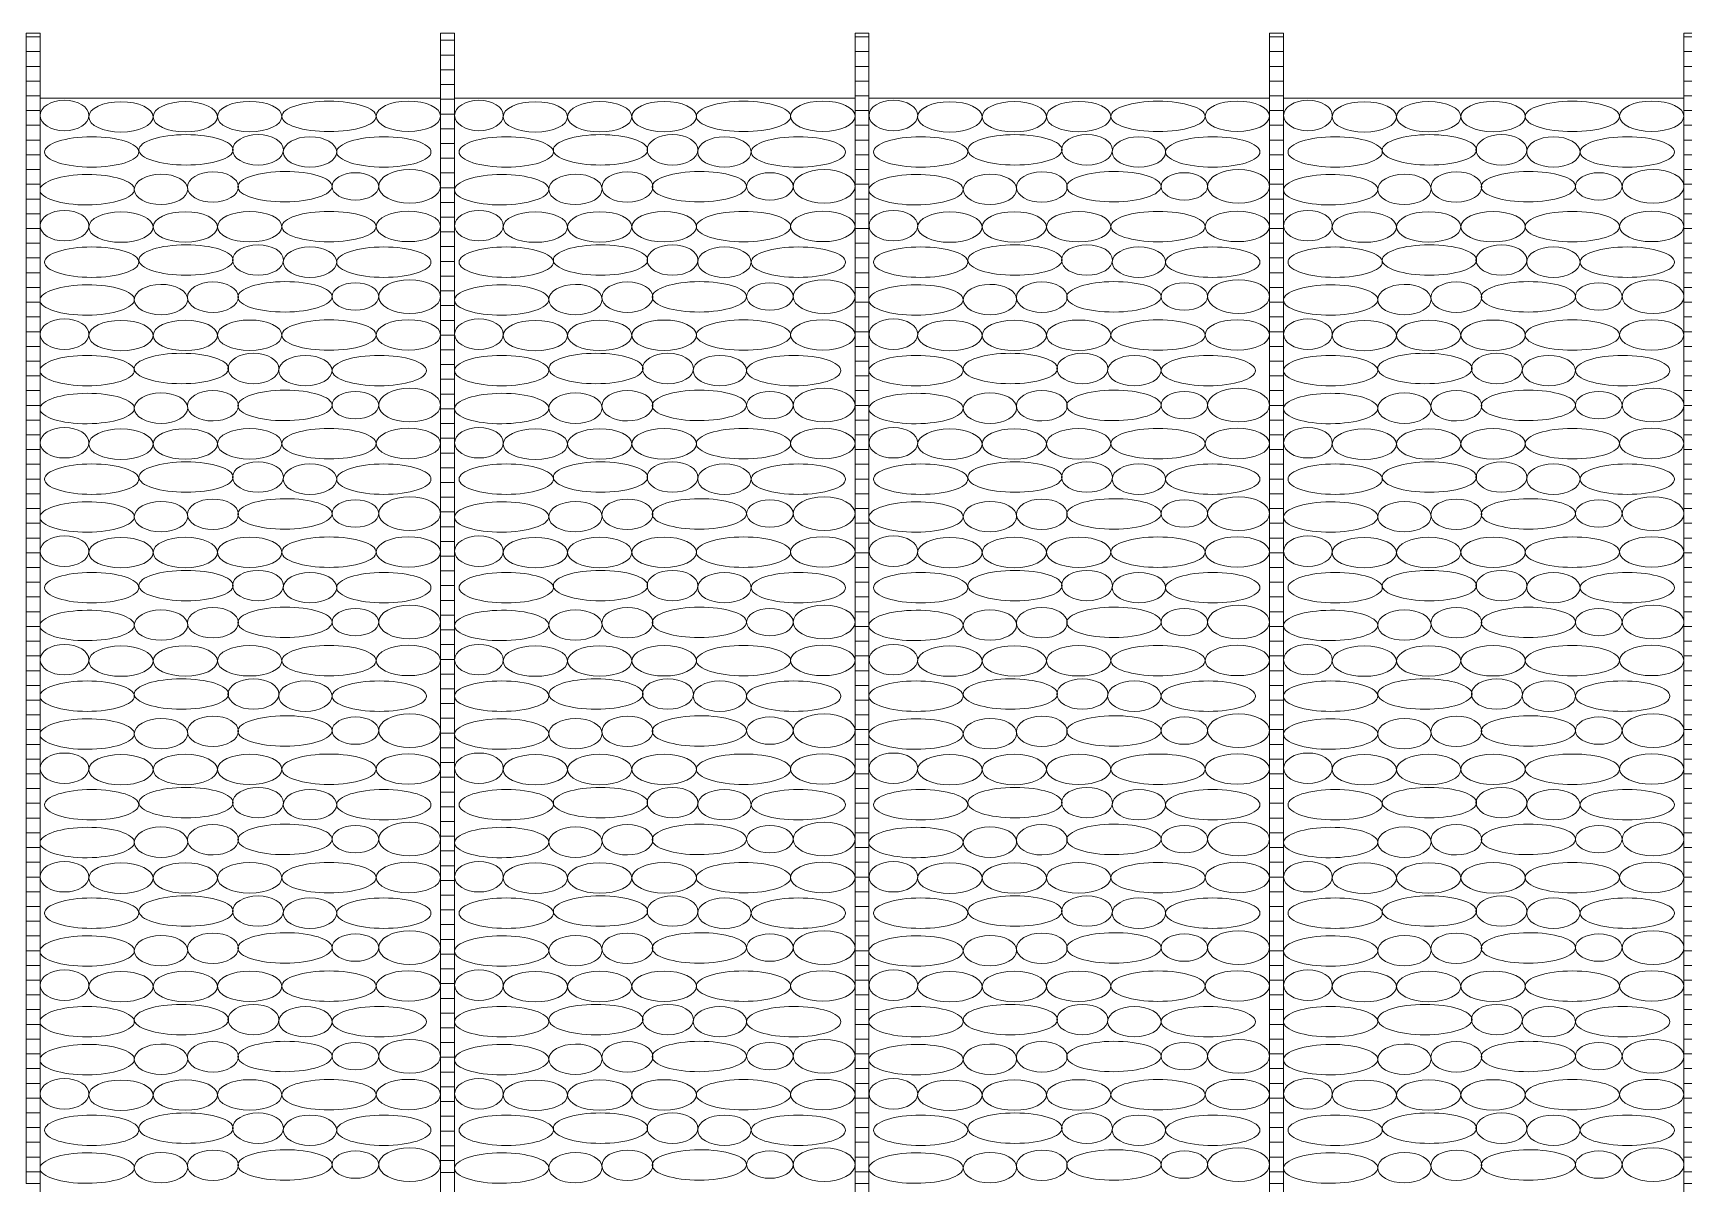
# Model space of a CAD drawing. Header units: inches. Extents: x 523 to 1492, y 69 to 539.
# Drawn here: x 637.16 to 644.28, y 336.69 to 341.65 of the extents above; entities that cross this region are included whole.
import ezdxf

# ---------------------------------------------------------------- set-up
doc = ezdxf.new("R2010")
doc.units = ezdxf.units.IN
doc.header["$MEASUREMENT"] = 0

# ---------------------------------------------------------------- blocks, each defined once
blk = doc.blocks.new('Бут.полосы')
at = {"linetype": 'ByBlock', "lineweight": 15}
h = blk.add_hatch(dxfattribs=at)
h.set_pattern_fill('ANSI31', color=22, scale=0.1, angle=315, style=0)
h.set_pattern_definition([(0, (17.8616, 0.25796), (1e-16, 0.3175), [])])
h.paths.add_polyline_path([(1973.124, -4690.534), (1972.824, -4690.534), (1972.824, -4715.076), (1973.124, -4715.076)])
h = blk.add_hatch(dxfattribs=at)
h.set_pattern_fill('ANSI31', color=22, scale=0.1, angle=315, style=0)
h.set_pattern_definition([(0, (26.79356, 0.01436), (1e-16, 0.3175), [])])
h.paths.add_polyline_path([(1982.056, -4690.534), (1981.756, -4690.534), (1981.756, -4715.319), (1982.056, -4715.319)])
h = blk.add_hatch(dxfattribs=at)
h.set_pattern_fill('ANSI31', color=22, scale=0.1, angle=315, style=0)
h.set_pattern_definition([(0, (35.7254, 0.01436), (1e-16, 0.3175), [])])
h.paths.add_polyline_path([(1990.988, -4690.534), (1990.688, -4690.534), (1990.688, -4715.319), (1990.988, -4715.319)])
h = blk.add_hatch(dxfattribs=at)
h.set_pattern_fill('ANSI31', color=22, scale=0.1, angle=315, style=0)
h.set_pattern_definition([(0, (44.6572, 0.01436), (1e-16, 0.3175), [])])
h.paths.add_polyline_path([(1999.92, -4690.534), (1999.62, -4690.534), (1999.62, -4715.319), (1999.92, -4715.319)])
h = blk.add_hatch(dxfattribs=at)
h.set_pattern_fill('ANSI31', color=22, scale=0.1, angle=315, style=0)
h.set_pattern_definition([(0, (62.52087, 0.01436), (1e-16, 0.3175), [])])
h.paths.add_polyline_path([(2017.784, -4690.534), (2017.484, -4690.534), (2017.484, -4715.319), (2017.784, -4715.319)])
at = {"color": 22, "linetype": 'ByBlock', "lineweight": 15}
for points in [[(1973.124, -4690.534), (1972.824, -4690.534), (1972.824, -4715.076), (1973.124, -4715.076)], [(1982.056, -4690.534), (1981.756, -4690.534), (1981.756, -4715.319), (1982.056, -4715.319)], [(1990.988, -4690.534), (1990.688, -4690.534), (1990.688, -4715.319), (1990.988, -4715.319)], [(1999.92, -4690.534), (1999.62, -4690.534), (1999.62, -4715.319), (1999.92, -4715.319)], [(2017.784, -4690.534), (2017.484, -4690.534), (2017.484, -4715.319), (2017.784, -4715.319)]]:
    blk.add_lwpolyline(points, close=True, dxfattribs=at)
at = {"color": 7, "linetype": 'ByBlock', "lineweight": 15}
for points in [[(1973.124, -4775.784), (1981.756, -4775.784), (1981.756, -4691.934), (1973.124, -4691.934)], [(1982.056, -4776.027), (1990.688, -4776.027), (1990.688, -4691.934), (1982.056, -4691.934)], [(1990.988, -4776.027), (1999.62, -4776.027), (1999.62, -4691.934), (1990.988, -4691.934)], [(2017.784, -4776.027), (2026.416, -4776.027), (2026.416, -4691.934), (2017.784, -4691.934)]]:
    blk.add_lwpolyline(points, close=True, dxfattribs=at)
at = {"color": 253, "linetype": 'ByBlock', "lineweight": 15}
for centre, major_axis, ratio in [((1973.652, -4692.309), (-0.525, 0), 0.625314), ((1982.584, -4692.309), (-0.525, 0), 0.625314), ((1991.516, -4692.309), (-0.525, 0), 0.625314), ((2018.311, -4692.309), (-0.525, 0), 0.625314), ((1974.867, -4692.34), (0.694, 0), 0.47197), ((1976.255, -4692.337), (0.694, 0), 0.47197), ((1977.643, -4692.333), (0.694, 0), 0.47197), ((1979.353, -4692.33), (1.016, 0), 0.322367), ((1981.063, -4692.326), (0.694, 0), 0.47197), ((1983.799, -4692.34), (0.694, 0), 0.47197), ((1985.187, -4692.337), (0.694, 0), 0.47197), ((1986.575, -4692.333), (0.694, 0), 0.47197), ((1988.285, -4692.33), (1.016, 0), 0.322367), ((1989.994, -4692.326), (0.694, 0), 0.47197), ((1992.731, -4692.34), (0.694, 0), 0.47197), ((1994.119, -4692.337), (0.694, 0), 0.47197), ((1995.507, -4692.333), (0.694, 0), 0.47197), ((1997.216, -4692.33), (1.016, 0), 0.322367), ((1998.926, -4692.326), (0.694, 0), 0.47197), ((2019.527, -4692.34), (0.694, 0), 0.47197), ((2020.914, -4692.337), (0.694, 0), 0.47197), ((2022.302, -4692.333), (0.694, 0), 0.47197), ((2024.012, -4692.33), (1.016, 0), 0.322367), ((2025.722, -4692.326), (0.694, 0), 0.47197), ((1974.239, -4693.095), (1.016, 0), 0.322367), ((1976.271, -4693.05), (1.016, 0), 0.322367), ((1977.823, -4693.05), (0.549, 0), 0.596748), ((1980.534, -4693.095), (1.016, 0), 0.322367), ((1983.171, -4693.095), (1.016, 0), 0.322367), ((1985.203, -4693.05), (1.016, 0), 0.322367), ((1986.755, -4693.05), (0.549, 0), 0.596748), ((1989.466, -4693.095), (1.016, 0), 0.322367), ((1992.103, -4693.095), (1.016, 0), 0.322367), ((1994.135, -4693.05), (1.016, 0), 0.322367), ((1995.687, -4693.05), (0.549, 0), 0.596748), ((1998.397, -4693.095), (1.016, 0), 0.322367), ((2018.899, -4693.095), (1.016, 0), 0.322367), ((2020.931, -4693.05), (1.016, 0), 0.322367), ((2022.482, -4693.05), (0.549, 0), 0.596748), ((2025.193, -4693.095), (1.016, 0), 0.322367), ((1975.732, -4693.901), (0.575, 0.003), 0.569135), ((1979.921, -4693.836), (-0.502, 0), 0.586261), ((1981.09, -4693.836), (-0.667, 0), 0.543772), ((1984.664, -4693.901), (0.575, 0.003), 0.569135), ((1988.853, -4693.836), (-0.502, 0), 0.586261), ((1990.022, -4693.836), (-0.667, 0), 0.543772), ((1993.595, -4693.901), (0.575, 0.003), 0.569135), ((1997.784, -4693.836), (-0.502, 0), 0.586261), ((1998.953, -4693.836), (-0.667, 0), 0.543772), ((2020.391, -4693.901), (0.575, 0.003), 0.569135), ((2024.58, -4693.836), (-0.502, 0), 0.586261), ((2025.749, -4693.836), (-0.667, 0), 0.543772), ((1973.652, -4694.683), (-0.525, 0), 0.625314), ((1974.867, -4694.714), (0.694, 0), 0.47197), ((1976.255, -4694.71), (0.694, 0), 0.47197), ((1977.643, -4694.706), (0.694, 0), 0.47197), ((1979.353, -4694.703), (1.016, 0), 0.322367), ((1981.063, -4694.7), (0.694, 0), 0.47197), ((1982.584, -4694.683), (-0.525, 0), 0.625314), ((1983.799, -4694.714), (0.694, 0), 0.47197), ((1985.187, -4694.71), (0.694, 0), 0.47197), ((1986.575, -4694.706), (0.694, 0), 0.47197), ((1988.285, -4694.703), (1.016, 0), 0.322367), ((1989.994, -4694.7), (0.694, 0), 0.47197), ((1991.516, -4694.683), (-0.525, 0), 0.625314), ((1992.731, -4694.714), (0.694, 0), 0.47197), ((1994.119, -4694.71), (0.694, 0), 0.47197), ((1995.507, -4694.706), (0.694, 0), 0.47197), ((1997.216, -4694.703), (1.016, 0), 0.322367), ((1998.926, -4694.7), (0.694, 0), 0.47197), ((2018.311, -4694.683), (-0.525, 0), 0.625314), ((2019.527, -4694.714), (0.694, 0), 0.47197), ((2020.914, -4694.71), (0.694, 0), 0.47197), ((2022.302, -4694.706), (0.694, 0), 0.47197), ((2024.012, -4694.703), (1.016, 0), 0.322367), ((2025.722, -4694.7), (0.694, 0), 0.47197), ((1974.239, -4695.469), (1.016, 0), 0.322367), ((1976.271, -4695.423), (1.016, 0), 0.322367), ((1977.823, -4695.423), (0.549, 0), 0.596748), ((1980.534, -4695.469), (1.016, 0), 0.322367), ((1983.171, -4695.469), (1.016, 0), 0.322367), ((1985.203, -4695.423), (1.016, 0), 0.322367), ((1986.755, -4695.423), (0.549, 0), 0.596748), ((1989.466, -4695.469), (1.016, 0), 0.322367), ((1992.103, -4695.469), (1.016, 0), 0.322367), ((1994.135, -4695.423), (1.016, 0), 0.322367), ((1995.687, -4695.423), (0.549, 0), 0.596748), ((1998.397, -4695.469), (1.016, 0), 0.322367), ((2018.899, -4695.469), (1.016, 0), 0.322367), ((2020.931, -4695.423), (1.016, 0), 0.322367), ((2022.482, -4695.423), (0.549, 0), 0.596748), ((2025.193, -4695.469), (1.016, 0), 0.322367), ((1981.09, -4696.21), (-0.667, 0), 0.543772), ((1990.022, -4696.21), (-0.667, 0), 0.543772), ((1998.953, -4696.21), (-0.667, 0), 0.543772), ((2025.749, -4696.21), (-0.667, 0), 0.543772), ((1975.732, -4696.275), (0.575, 0.003), 0.569135), ((1979.921, -4696.21), (-0.502, 0), 0.586261), ((1984.664, -4696.275), (0.575, 0.003), 0.569135), ((1988.853, -4696.21), (-0.502, 0), 0.586261), ((1993.595, -4696.275), (0.575, 0.003), 0.569135), ((1997.784, -4696.21), (-0.502, 0), 0.586261), ((2020.391, -4696.275), (0.575, 0.003), 0.569135), ((2024.58, -4696.21), (-0.502, 0), 0.586261), ((1973.652, -4697.02), (-0.525, 0), 0.625314), ((1974.867, -4697.051), (0.694, 0), 0.47197), ((1976.255, -4697.047), (0.694, 0), 0.47197), ((1977.643, -4697.043), (0.694, 0), 0.47197), ((1979.353, -4697.04), (1.016, 0), 0.322367), ((1981.063, -4697.036), (0.694, 0), 0.47197), ((1982.584, -4697.02), (-0.525, 0), 0.625314), ((1983.799, -4697.051), (0.694, 0), 0.47197), ((1985.187, -4697.047), (0.694, 0), 0.47197), ((1986.575, -4697.043), (0.694, 0), 0.47197), ((1988.285, -4697.04), (1.016, 0), 0.322367), ((1989.994, -4697.036), (0.694, 0), 0.47197), ((1991.516, -4697.02), (-0.525, 0), 0.625314), ((1992.731, -4697.051), (0.694, 0), 0.47197), ((1994.119, -4697.047), (0.694, 0), 0.47197), ((1995.507, -4697.043), (0.694, 0), 0.47197), ((1997.216, -4697.04), (1.016, 0), 0.322367), ((1998.926, -4697.036), (0.694, 0), 0.47197), ((2018.311, -4697.02), (-0.525, 0), 0.625314), ((2019.527, -4697.051), (0.694, 0), 0.47197), ((2020.914, -4697.047), (0.694, 0), 0.47197), ((2022.302, -4697.043), (0.694, 0), 0.47197), ((2024.012, -4697.04), (1.016, 0), 0.322367), ((2025.722, -4697.036), (0.694, 0), 0.47197), ((1974.141, -4697.805), (1.016, 0), 0.322367), ((1976.173, -4697.76), (1.016, 0), 0.322367), ((1977.724, -4697.76), (0.549, 0), 0.596748), ((1980.435, -4697.805), (1.016, 0), 0.322367), ((1983.072, -4697.805), (1.016, 0), 0.322367), ((1985.104, -4697.76), (1.016, 0), 0.322367), ((1986.656, -4697.76), (0.549, 0), 0.596748), ((1989.367, -4697.805), (1.016, 0), 0.322367), ((1992.004, -4697.805), (1.016, 0), 0.322367), ((1994.036, -4697.76), (1.016, 0), 0.322367), ((1995.588, -4697.76), (0.549, 0), 0.596748), ((1998.299, -4697.805), (1.016, 0), 0.322367), ((2018.8, -4697.805), (1.016, 0), 0.322367), ((2020.832, -4697.76), (1.016, 0), 0.322367), ((2022.384, -4697.76), (0.549, 0), 0.596748), ((2025.094, -4697.805), (1.016, 0), 0.322367), ((1975.732, -4698.614), (0.575, 0.003), 0.569135), ((1979.921, -4698.549), (-0.502, 0), 0.586261), ((1981.09, -4698.549), (-0.667, 0), 0.543772), ((1984.664, -4698.614), (0.575, 0.003), 0.569135), ((1988.853, -4698.549), (-0.502, 0), 0.586261), ((1990.022, -4698.549), (-0.667, 0), 0.543772), ((1993.595, -4698.614), (0.575, 0.003), 0.569135), ((1997.784, -4698.549), (-0.502, 0), 0.586261), ((1998.953, -4698.549), (-0.667, 0), 0.543772), ((2020.391, -4698.614), (0.575, 0.003), 0.569135), ((2024.58, -4698.549), (-0.502, 0), 0.586261), ((2025.749, -4698.549), (-0.667, 0), 0.543772), ((1973.652, -4699.359), (-0.525, 0), 0.625314), ((1974.867, -4699.39), (0.694, 0), 0.47197), ((1976.255, -4699.386), (0.694, 0), 0.47197), ((1977.643, -4699.382), (0.694, 0), 0.47197), ((1979.353, -4699.379), (1.016, 0), 0.322367), ((1981.063, -4699.376), (0.694, 0), 0.47197), ((1982.584, -4699.359), (-0.525, 0), 0.625314), ((1983.799, -4699.39), (0.694, 0), 0.47197), ((1985.187, -4699.386), (0.694, 0), 0.47197), ((1986.575, -4699.382), (0.694, 0), 0.47197), ((1988.285, -4699.379), (1.016, 0), 0.322367), ((1989.994, -4699.376), (0.694, 0), 0.47197), ((1991.516, -4699.359), (-0.525, 0), 0.625314), ((1992.731, -4699.39), (0.694, 0), 0.47197), ((1994.119, -4699.386), (0.694, 0), 0.47197), ((1995.507, -4699.382), (0.694, 0), 0.47197), ((1997.216, -4699.379), (1.016, 0), 0.322367), ((1998.926, -4699.376), (0.694, 0), 0.47197), ((2018.311, -4699.359), (-0.525, 0), 0.625314), ((2019.527, -4699.39), (0.694, 0), 0.47197), ((2020.914, -4699.386), (0.694, 0), 0.47197), ((2022.302, -4699.382), (0.694, 0), 0.47197), ((2024.012, -4699.379), (1.016, 0), 0.322367), ((2025.722, -4699.376), (0.694, 0), 0.47197), ((1976.271, -4700.099), (1.016, 0), 0.322367), ((1977.823, -4700.099), (0.549, 0), 0.596748), ((1985.203, -4700.099), (1.016, 0), 0.322367), ((1986.755, -4700.099), (0.549, 0), 0.596748), ((1994.135, -4700.099), (1.016, 0), 0.322367), ((1995.687, -4700.099), (0.549, 0), 0.596748), ((2020.931, -4700.099), (1.016, 0), 0.322367), ((2022.482, -4700.099), (0.549, 0), 0.596748), ((1974.239, -4700.144), (1.016, 0), 0.322367), ((1980.534, -4700.144), (1.016, 0), 0.322367), ((1983.171, -4700.144), (1.016, 0), 0.322367), ((1989.466, -4700.144), (1.016, 0), 0.322367), ((1992.103, -4700.144), (1.016, 0), 0.322367), ((1998.397, -4700.144), (1.016, 0), 0.322367), ((2018.899, -4700.144), (1.016, 0), 0.322367), ((2025.193, -4700.144), (1.016, 0), 0.322367), ((1981.09, -4700.885), (-0.667, 0), 0.543772), ((1990.022, -4700.885), (-0.667, 0), 0.543772), ((1998.953, -4700.885), (-0.667, 0), 0.543772), ((2025.749, -4700.885), (-0.667, 0), 0.543772), ((1975.732, -4700.951), (0.575, 0.003), 0.569135), ((1979.921, -4700.885), (-0.502, 0), 0.586261), ((1984.664, -4700.951), (0.575, 0.003), 0.569135), ((1988.853, -4700.885), (-0.502, 0), 0.586261), ((1993.595, -4700.951), (0.575, 0.003), 0.569135), ((1997.784, -4700.885), (-0.502, 0), 0.586261), ((2020.391, -4700.951), (0.575, 0.003), 0.569135), ((2024.58, -4700.885), (-0.502, 0), 0.586261), ((1973.652, -4701.695), (-0.525, 0), 0.625314), ((1974.867, -4701.726), (0.694, 0), 0.47197), ((1976.255, -4701.723), (0.694, 0), 0.47197), ((1977.643, -4701.719), (0.694, 0), 0.47197), ((1979.353, -4701.716), (1.016, 0), 0.322367), ((1981.063, -4701.712), (0.694, 0), 0.47197), ((1982.584, -4701.695), (-0.525, 0), 0.625314), ((1983.799, -4701.726), (0.694, 0), 0.47197), ((1985.187, -4701.723), (0.694, 0), 0.47197), ((1986.575, -4701.719), (0.694, 0), 0.47197), ((1988.285, -4701.716), (1.016, 0), 0.322367), ((1989.994, -4701.712), (0.694, 0), 0.47197), ((1991.516, -4701.695), (-0.525, 0), 0.625314), ((1992.731, -4701.726), (0.694, 0), 0.47197), ((1994.119, -4701.723), (0.694, 0), 0.47197), ((1995.507, -4701.719), (0.694, 0), 0.47197), ((1997.216, -4701.716), (1.016, 0), 0.322367), ((1998.926, -4701.712), (0.694, 0), 0.47197), ((2018.311, -4701.695), (-0.525, 0), 0.625314), ((2019.527, -4701.726), (0.694, 0), 0.47197), ((2020.914, -4701.723), (0.694, 0), 0.47197), ((2022.302, -4701.719), (0.694, 0), 0.47197), ((2024.012, -4701.716), (1.016, 0), 0.322367), ((2025.722, -4701.712), (0.694, 0), 0.47197), ((1974.239, -4702.481), (1.016, 0), 0.322367), ((1976.271, -4702.436), (1.016, 0), 0.322367), ((1977.823, -4702.436), (0.549, 0), 0.596748), ((1980.534, -4702.481), (1.016, 0), 0.322367), ((1983.171, -4702.481), (1.016, 0), 0.322367), ((1985.203, -4702.436), (1.016, 0), 0.322367), ((1986.755, -4702.436), (0.549, 0), 0.596748), ((1989.466, -4702.481), (1.016, 0), 0.322367), ((1992.103, -4702.481), (1.016, 0), 0.322367), ((1994.135, -4702.436), (1.016, 0), 0.322367), ((1995.687, -4702.436), (0.549, 0), 0.596748), ((1998.397, -4702.481), (1.016, 0), 0.322367), ((2018.899, -4702.481), (1.016, 0), 0.322367), ((2020.931, -4702.436), (1.016, 0), 0.322367), ((2022.482, -4702.436), (0.549, 0), 0.596748), ((2025.193, -4702.481), (1.016, 0), 0.322367), ((1975.732, -4703.287), (0.575, 0.003), 0.569135), ((1979.921, -4703.222), (-0.502, 0), 0.586261), ((1981.09, -4703.222), (-0.667, 0), 0.543772), ((1984.664, -4703.287), (0.575, 0.003), 0.569135), ((1988.853, -4703.222), (-0.502, 0), 0.586261), ((1990.022, -4703.222), (-0.667, 0), 0.543772), ((1993.595, -4703.287), (0.575, 0.003), 0.569135), ((1997.784, -4703.222), (-0.502, 0), 0.586261), ((1998.953, -4703.222), (-0.667, 0), 0.543772), ((2020.391, -4703.287), (0.575, 0.003), 0.569135), ((2024.58, -4703.222), (-0.502, 0), 0.586261), ((2025.749, -4703.222), (-0.667, 0), 0.543772), ((1973.652, -4704.032), (-0.525, 0), 0.625314), ((1979.353, -4704.052), (1.016, 0), 0.322367), ((1981.063, -4704.049), (0.694, 0), 0.47197), ((1982.584, -4704.032), (-0.525, 0), 0.625314), ((1988.285, -4704.052), (1.016, 0), 0.322367), ((1989.994, -4704.049), (0.694, 0), 0.47197), ((1991.516, -4704.032), (-0.525, 0), 0.625314), ((1997.216, -4704.052), (1.016, 0), 0.322367), ((1998.926, -4704.049), (0.694, 0), 0.47197), ((2018.311, -4704.032), (-0.525, 0), 0.625314), ((2024.012, -4704.052), (1.016, 0), 0.322367), ((2025.722, -4704.049), (0.694, 0), 0.47197), ((1974.867, -4704.063), (0.694, 0), 0.47197), ((1976.255, -4704.059), (0.694, 0), 0.47197), ((1977.643, -4704.056), (0.694, 0), 0.47197), ((1983.799, -4704.063), (0.694, 0), 0.47197), ((1985.187, -4704.059), (0.694, 0), 0.47197), ((1986.575, -4704.056), (0.694, 0), 0.47197), ((1992.731, -4704.063), (0.694, 0), 0.47197), ((1994.119, -4704.059), (0.694, 0), 0.47197), ((1995.507, -4704.056), (0.694, 0), 0.47197), ((2019.527, -4704.063), (0.694, 0), 0.47197), ((2020.914, -4704.059), (0.694, 0), 0.47197), ((2022.302, -4704.056), (0.694, 0), 0.47197), ((1974.141, -4704.818), (1.016, 0), 0.322367), ((1976.173, -4704.772), (1.016, 0), 0.322367), ((1977.724, -4704.772), (0.549, 0), 0.596748), ((1980.435, -4704.818), (1.016, 0), 0.322367), ((1983.072, -4704.818), (1.016, 0), 0.322367), ((1985.104, -4704.772), (1.016, 0), 0.322367), ((1986.656, -4704.772), (0.549, 0), 0.596748), ((1989.367, -4704.818), (1.016, 0), 0.322367), ((1992.004, -4704.818), (1.016, 0), 0.322367), ((1994.036, -4704.772), (1.016, 0), 0.322367), ((1995.588, -4704.772), (0.549, 0), 0.596748), ((1998.299, -4704.818), (1.016, 0), 0.322367), ((2018.8, -4704.818), (1.016, 0), 0.322367), ((2020.832, -4704.772), (1.016, 0), 0.322367), ((2022.384, -4704.772), (0.549, 0), 0.596748), ((2025.094, -4704.818), (1.016, 0), 0.322367), ((1975.732, -4705.626), (0.575, 0.003), 0.569135), ((1979.921, -4705.561), (-0.502, 0), 0.586261), ((1981.09, -4705.561), (-0.667, 0), 0.543772), ((1984.664, -4705.626), (0.575, 0.003), 0.569135), ((1988.853, -4705.561), (-0.502, 0), 0.586261), ((1990.022, -4705.561), (-0.667, 0), 0.543772), ((1993.595, -4705.626), (0.575, 0.003), 0.569135), ((1997.784, -4705.561), (-0.502, 0), 0.586261), ((1998.953, -4705.561), (-0.667, 0), 0.543772), ((2020.391, -4705.626), (0.575, 0.003), 0.569135), ((2024.58, -4705.561), (-0.502, 0), 0.586261), ((2025.749, -4705.561), (-0.667, 0), 0.543772), ((1973.652, -4706.371), (-0.525, 0), 0.625314), ((1974.867, -4706.402), (0.694, 0), 0.47197), ((1976.255, -4706.398), (0.694, 0), 0.47197), ((1977.643, -4706.395), (0.694, 0), 0.47197), ((1979.353, -4706.392), (1.016, 0), 0.322367), ((1981.063, -4706.388), (0.694, 0), 0.47197), ((1982.584, -4706.371), (-0.525, 0), 0.625314), ((1983.799, -4706.402), (0.694, 0), 0.47197), ((1985.187, -4706.398), (0.694, 0), 0.47197), ((1986.575, -4706.395), (0.694, 0), 0.47197), ((1988.285, -4706.392), (1.016, 0), 0.322367), ((1989.994, -4706.388), (0.694, 0), 0.47197), ((1991.516, -4706.371), (-0.525, 0), 0.625314), ((1992.731, -4706.402), (0.694, 0), 0.47197), ((1994.119, -4706.398), (0.694, 0), 0.47197), ((1995.507, -4706.395), (0.694, 0), 0.47197), ((1997.216, -4706.392), (1.016, 0), 0.322367), ((1998.926, -4706.388), (0.694, 0), 0.47197), ((2018.311, -4706.371), (-0.525, 0), 0.625314), ((2019.527, -4706.402), (0.694, 0), 0.47197), ((2020.914, -4706.398), (0.694, 0), 0.47197), ((2022.302, -4706.395), (0.694, 0), 0.47197), ((2024.012, -4706.392), (1.016, 0), 0.322367), ((2025.722, -4706.388), (0.694, 0), 0.47197), ((1974.239, -4707.157), (1.016, 0), 0.322367), ((1976.271, -4707.112), (1.016, 0), 0.322367), ((1977.823, -4707.112), (0.549, 0), 0.596748), ((1980.534, -4707.157), (1.016, 0), 0.322367), ((1983.171, -4707.157), (1.016, 0), 0.322367), ((1985.203, -4707.112), (1.016, 0), 0.322367), ((1986.755, -4707.112), (0.549, 0), 0.596748), ((1989.466, -4707.157), (1.016, 0), 0.322367), ((1992.103, -4707.157), (1.016, 0), 0.322367), ((1994.135, -4707.112), (1.016, 0), 0.322367), ((1995.687, -4707.112), (0.549, 0), 0.596748), ((1998.397, -4707.157), (1.016, 0), 0.322367), ((2018.899, -4707.157), (1.016, 0), 0.322367), ((2020.931, -4707.112), (1.016, 0), 0.322367), ((2022.482, -4707.112), (0.549, 0), 0.596748), ((2025.193, -4707.157), (1.016, 0), 0.322367), ((1975.732, -4707.963), (0.575, 0.003), 0.569135), ((1979.921, -4707.898), (-0.502, 0), 0.586261), ((1981.09, -4707.898), (-0.667, 0), 0.543772), ((1984.664, -4707.963), (0.575, 0.003), 0.569135), ((1988.853, -4707.898), (-0.502, 0), 0.586261), ((1990.022, -4707.898), (-0.667, 0), 0.543772), ((1993.595, -4707.963), (0.575, 0.003), 0.569135), ((1997.784, -4707.898), (-0.502, 0), 0.586261), ((1998.953, -4707.898), (-0.667, 0), 0.543772), ((2020.391, -4707.963), (0.575, 0.003), 0.569135), ((2024.58, -4707.898), (-0.502, 0), 0.586261), ((2025.749, -4707.898), (-0.667, 0), 0.543772), ((1973.652, -4708.708), (-0.525, 0), 0.625314), ((1974.867, -4708.739), (0.694, 0), 0.47197), ((1976.255, -4708.735), (0.694, 0), 0.47197), ((1977.643, -4708.731), (0.694, 0), 0.47197), ((1979.353, -4708.728), (1.016, 0), 0.322367), ((1981.063, -4708.725), (0.694, 0), 0.47197), ((1982.584, -4708.708), (-0.525, 0), 0.625314), ((1983.799, -4708.739), (0.694, 0), 0.47197), ((1985.187, -4708.735), (0.694, 0), 0.47197), ((1986.575, -4708.731), (0.694, 0), 0.47197), ((1988.285, -4708.728), (1.016, 0), 0.322367), ((1989.994, -4708.725), (0.694, 0), 0.47197), ((1991.516, -4708.708), (-0.525, 0), 0.625314), ((1992.731, -4708.739), (0.694, 0), 0.47197), ((1994.119, -4708.735), (0.694, 0), 0.47197), ((1995.507, -4708.731), (0.694, 0), 0.47197), ((1997.216, -4708.728), (1.016, 0), 0.322367), ((1998.926, -4708.725), (0.694, 0), 0.47197), ((2018.311, -4708.708), (-0.525, 0), 0.625314), ((2019.527, -4708.739), (0.694, 0), 0.47197), ((2020.914, -4708.735), (0.694, 0), 0.47197), ((2022.302, -4708.731), (0.694, 0), 0.47197), ((2024.012, -4708.728), (1.016, 0), 0.322367), ((2025.722, -4708.725), (0.694, 0), 0.47197), ((1974.239, -4709.493), (1.016, 0), 0.322367), ((1976.271, -4709.448), (1.016, 0), 0.322367), ((1977.823, -4709.448), (0.549, 0), 0.596748), ((1980.534, -4709.493), (1.016, 0), 0.322367), ((1983.171, -4709.493), (1.016, 0), 0.322367), ((1985.203, -4709.448), (1.016, 0), 0.322367), ((1986.755, -4709.448), (0.549, 0), 0.596748), ((1989.466, -4709.493), (1.016, 0), 0.322367), ((1992.103, -4709.493), (1.016, 0), 0.322367), ((1994.135, -4709.448), (1.016, 0), 0.322367), ((1995.687, -4709.448), (0.549, 0), 0.596748), ((1998.397, -4709.493), (1.016, 0), 0.322367), ((2018.899, -4709.493), (1.016, 0), 0.322367), ((2020.931, -4709.448), (1.016, 0), 0.322367), ((2022.482, -4709.448), (0.549, 0), 0.596748), ((2025.193, -4709.493), (1.016, 0), 0.322367), ((1975.732, -4710.3), (0.575, 0.003), 0.569135), ((1979.921, -4710.235), (-0.502, 0), 0.586261), ((1981.09, -4710.235), (-0.667, 0), 0.543772), ((1984.664, -4710.3), (0.575, 0.003), 0.569135), ((1988.853, -4710.235), (-0.502, 0), 0.586261), ((1990.022, -4710.235), (-0.667, 0), 0.543772), ((1993.595, -4710.3), (0.575, 0.003), 0.569135), ((1997.784, -4710.235), (-0.502, 0), 0.586261), ((1998.953, -4710.235), (-0.667, 0), 0.543772), ((2020.391, -4710.3), (0.575, 0.003), 0.569135), ((2024.58, -4710.235), (-0.502, 0), 0.586261), ((2025.749, -4710.235), (-0.667, 0), 0.543772), ((1973.652, -4711.044), (-0.525, 0), 0.625314), ((1974.867, -4711.076), (0.694, 0), 0.47197), ((1976.255, -4711.072), (0.694, 0), 0.47197), ((1977.643, -4711.068), (0.694, 0), 0.47197), ((1979.353, -4711.065), (1.016, 0), 0.322367), ((1981.063, -4711.061), (0.694, 0), 0.47197), ((1982.584, -4711.044), (-0.525, 0), 0.625314), ((1983.799, -4711.076), (0.694, 0), 0.47197), ((1985.187, -4711.072), (0.694, 0), 0.47197), ((1986.575, -4711.068), (0.694, 0), 0.47197), ((1988.285, -4711.065), (1.016, 0), 0.322367), ((1989.994, -4711.061), (0.694, 0), 0.47197), ((1991.516, -4711.044), (-0.525, 0), 0.625314), ((1992.731, -4711.076), (0.694, 0), 0.47197), ((1994.119, -4711.072), (0.694, 0), 0.47197), ((1995.507, -4711.068), (0.694, 0), 0.47197), ((1997.216, -4711.065), (1.016, 0), 0.322367), ((1998.926, -4711.061), (0.694, 0), 0.47197), ((2018.311, -4711.044), (-0.525, 0), 0.625314), ((2019.527, -4711.076), (0.694, 0), 0.47197), ((2020.914, -4711.072), (0.694, 0), 0.47197), ((2022.302, -4711.068), (0.694, 0), 0.47197), ((2024.012, -4711.065), (1.016, 0), 0.322367), ((2025.722, -4711.061), (0.694, 0), 0.47197), ((1974.141, -4711.83), (1.016, 0), 0.322367), ((1976.173, -4711.785), (1.016, 0), 0.322367), ((1977.724, -4711.785), (0.549, 0), 0.596748), ((1980.435, -4711.83), (1.016, 0), 0.322367), ((1983.072, -4711.83), (1.016, 0), 0.322367), ((1985.104, -4711.785), (1.016, 0), 0.322367), ((1986.656, -4711.785), (0.549, 0), 0.596748), ((1989.367, -4711.83), (1.016, 0), 0.322367), ((1992.004, -4711.83), (1.016, 0), 0.322367), ((1994.036, -4711.785), (1.016, 0), 0.322367), ((1995.588, -4711.785), (0.549, 0), 0.596748), ((1998.299, -4711.83), (1.016, 0), 0.322367), ((2018.8, -4711.83), (1.016, 0), 0.322367), ((2020.832, -4711.785), (1.016, 0), 0.322367), ((2022.384, -4711.785), (0.549, 0), 0.596748), ((2025.094, -4711.83), (1.016, 0), 0.322367), ((1981.09, -4712.574), (-0.667, 0), 0.543772), ((1990.022, -4712.574), (-0.667, 0), 0.543772), ((1998.953, -4712.574), (-0.667, 0), 0.543772), ((2025.749, -4712.574), (-0.667, 0), 0.543772), ((1975.732, -4712.639), (0.575, 0.003), 0.569135), ((1979.921, -4712.574), (-0.502, 0), 0.586261), ((1984.664, -4712.639), (0.575, 0.003), 0.569135), ((1988.853, -4712.574), (-0.502, 0), 0.586261), ((1993.595, -4712.639), (0.575, 0.003), 0.569135), ((1997.784, -4712.574), (-0.502, 0), 0.586261), ((2020.391, -4712.639), (0.575, 0.003), 0.569135), ((2024.58, -4712.574), (-0.502, 0), 0.586261), ((1973.652, -4713.384), (-0.525, 0), 0.625314), ((1974.867, -4713.415), (0.694, 0), 0.47197), ((1976.255, -4713.411), (0.694, 0), 0.47197), ((1977.643, -4713.407), (0.694, 0), 0.47197), ((1979.353, -4713.404), (1.016, 0), 0.322367), ((1981.063, -4713.4), (0.694, 0), 0.47197), ((1982.584, -4713.384), (-0.525, 0), 0.625314), ((1983.799, -4713.415), (0.694, 0), 0.47197), ((1985.187, -4713.411), (0.694, 0), 0.47197), ((1986.575, -4713.407), (0.694, 0), 0.47197), ((1988.285, -4713.404), (1.016, 0), 0.322367), ((1989.994, -4713.4), (0.694, 0), 0.47197), ((1991.516, -4713.384), (-0.525, 0), 0.625314), ((1992.731, -4713.415), (0.694, 0), 0.47197), ((1994.119, -4713.411), (0.694, 0), 0.47197), ((1995.507, -4713.407), (0.694, 0), 0.47197), ((1997.216, -4713.404), (1.016, 0), 0.322367), ((1998.926, -4713.4), (0.694, 0), 0.47197), ((2018.311, -4713.384), (-0.525, 0), 0.625314), ((2019.527, -4713.415), (0.694, 0), 0.47197), ((2020.914, -4713.411), (0.694, 0), 0.47197), ((2022.302, -4713.407), (0.694, 0), 0.47197), ((2024.012, -4713.404), (1.016, 0), 0.322367), ((2025.722, -4713.4), (0.694, 0), 0.47197), ((1974.239, -4714.169), (1.016, 0), 0.322367), ((1976.271, -4714.124), (1.016, 0), 0.322367), ((1977.823, -4714.124), (0.549, 0), 0.596748), ((1980.534, -4714.169), (1.016, 0), 0.322367), ((1983.171, -4714.169), (1.016, 0), 0.322367), ((1985.203, -4714.124), (1.016, 0), 0.322367), ((1986.755, -4714.124), (0.549, 0), 0.596748), ((1989.466, -4714.169), (1.016, 0), 0.322367), ((1992.103, -4714.169), (1.016, 0), 0.322367), ((1994.135, -4714.124), (1.016, 0), 0.322367), ((1995.687, -4714.124), (0.549, 0), 0.596748), ((1998.397, -4714.169), (1.016, 0), 0.322367), ((2018.899, -4714.169), (1.016, 0), 0.322367), ((2020.931, -4714.124), (1.016, 0), 0.322367), ((2022.482, -4714.124), (0.549, 0), 0.596748), ((2025.193, -4714.169), (1.016, 0), 0.322367), ((1975.732, -4714.975), (0.575, 0.003), 0.569135), ((1979.921, -4714.91), (-0.502, 0), 0.586261), ((1981.09, -4714.91), (-0.667, 0), 0.543772), ((1984.664, -4714.975), (0.575, 0.003), 0.569135), ((1988.853, -4714.91), (-0.502, 0), 0.586261), ((1990.022, -4714.91), (-0.667, 0), 0.543772), ((1993.595, -4714.975), (0.575, 0.003), 0.569135), ((1997.784, -4714.91), (-0.502, 0), 0.586261), ((1998.953, -4714.91), (-0.667, 0), 0.543772), ((2020.391, -4714.975), (0.575, 0.003), 0.569135), ((2024.58, -4714.91), (-0.502, 0), 0.586261), ((2025.749, -4714.91), (-0.667, 0), 0.543772)]:
    blk.add_ellipse(centre, major_axis=major_axis, ratio=ratio, dxfattribs=at)
at = {"color": 253, "linetype": 'ByBlock', "lineweight": 15, "extrusion": (0, 0, -1)}
for centre, major_axis, ratio in [((1978.942, -4693.095), (-0.575, 0), 0.569135), ((1987.874, -4693.095), (-0.575, 0), 0.569135), ((1996.806, -4693.095), (-0.575, 0), 0.569135), ((2023.602, -4693.095), (-0.575, 0), 0.569135), ((1974.14, -4693.909), (-1.016, -0.005), 0.322367), ((1976.851, -4693.85), (-0.549, -0.003), 0.596748), ((1978.402, -4693.842), (-1.016, -0.005), 0.322367), ((1983.072, -4693.909), (-1.016, -0.005), 0.322367), ((1985.782, -4693.85), (-0.549, -0.003), 0.596748), ((1987.334, -4693.842), (-1.016, -0.005), 0.322367), ((1992.004, -4693.909), (-1.016, -0.005), 0.322367), ((1994.714, -4693.85), (-0.549, -0.003), 0.596748), ((1996.266, -4693.842), (-1.016, -0.005), 0.322367), ((2018.8, -4693.909), (-1.016, -0.005), 0.322367), ((2021.51, -4693.85), (-0.549, -0.003), 0.596748), ((2023.062, -4693.842), (-1.016, -0.005), 0.322367), ((1978.942, -4695.469), (-0.575, 0), 0.569135), ((1987.874, -4695.469), (-0.575, 0), 0.569135), ((1996.806, -4695.469), (-0.575, 0), 0.569135), ((2023.602, -4695.469), (-0.575, 0), 0.569135), ((1976.851, -4696.224), (-0.549, -0.003), 0.596748), ((1978.402, -4696.216), (-1.016, -0.005), 0.322367), ((1985.782, -4696.224), (-0.549, -0.003), 0.596748), ((1987.334, -4696.216), (-1.016, -0.005), 0.322367), ((1994.714, -4696.224), (-0.549, -0.003), 0.596748), ((1996.266, -4696.216), (-1.016, -0.005), 0.322367), ((2021.51, -4696.224), (-0.549, -0.003), 0.596748), ((2023.062, -4696.216), (-1.016, -0.005), 0.322367), ((1974.14, -4696.283), (-1.016, -0.005), 0.322367), ((1983.072, -4696.283), (-1.016, -0.005), 0.322367), ((1992.004, -4696.283), (-1.016, -0.005), 0.322367), ((2018.8, -4696.283), (-1.016, -0.005), 0.322367), ((1978.844, -4697.805), (-0.575, 0), 0.569135), ((1987.775, -4697.805), (-0.575, 0), 0.569135), ((1996.707, -4697.805), (-0.575, 0), 0.569135), ((2023.503, -4697.805), (-0.575, 0), 0.569135), ((1974.14, -4698.622), (-1.016, -0.005), 0.322367), ((1976.851, -4698.563), (-0.549, -0.003), 0.596748), ((1978.402, -4698.555), (-1.016, -0.005), 0.322367), ((1983.072, -4698.622), (-1.016, -0.005), 0.322367), ((1985.782, -4698.563), (-0.549, -0.003), 0.596748), ((1987.334, -4698.555), (-1.016, -0.005), 0.322367), ((1992.004, -4698.622), (-1.016, -0.005), 0.322367), ((1994.714, -4698.563), (-0.549, -0.003), 0.596748), ((1996.266, -4698.555), (-1.016, -0.005), 0.322367), ((2018.8, -4698.622), (-1.016, -0.005), 0.322367), ((2021.51, -4698.563), (-0.549, -0.003), 0.596748), ((2023.062, -4698.555), (-1.016, -0.005), 0.322367), ((1978.942, -4700.144), (-0.575, 0), 0.569135), ((1987.874, -4700.144), (-0.575, 0), 0.569135), ((1996.806, -4700.144), (-0.575, 0), 0.569135), ((2023.602, -4700.144), (-0.575, 0), 0.569135), ((1974.14, -4700.959), (-1.016, -0.005), 0.322367), ((1976.851, -4700.9), (-0.549, -0.003), 0.596748), ((1978.402, -4700.892), (-1.016, -0.005), 0.322367), ((1983.072, -4700.959), (-1.016, -0.005), 0.322367), ((1985.782, -4700.9), (-0.549, -0.003), 0.596748), ((1987.334, -4700.892), (-1.016, -0.005), 0.322367), ((1992.004, -4700.959), (-1.016, -0.005), 0.322367), ((1994.714, -4700.9), (-0.549, -0.003), 0.596748), ((1996.266, -4700.892), (-1.016, -0.005), 0.322367), ((2018.8, -4700.959), (-1.016, -0.005), 0.322367), ((2021.51, -4700.9), (-0.549, -0.003), 0.596748), ((2023.062, -4700.892), (-1.016, -0.005), 0.322367), ((1978.942, -4702.481), (-0.575, 0), 0.569135), ((1987.874, -4702.481), (-0.575, 0), 0.569135), ((1996.806, -4702.481), (-0.575, 0), 0.569135), ((2023.602, -4702.481), (-0.575, 0), 0.569135), ((1974.14, -4703.295), (-1.016, -0.005), 0.322367), ((1976.851, -4703.236), (-0.549, -0.003), 0.596748), ((1978.402, -4703.228), (-1.016, -0.005), 0.322367), ((1983.072, -4703.295), (-1.016, -0.005), 0.322367), ((1985.782, -4703.236), (-0.549, -0.003), 0.596748), ((1987.334, -4703.228), (-1.016, -0.005), 0.322367), ((1992.004, -4703.295), (-1.016, -0.005), 0.322367), ((1994.714, -4703.236), (-0.549, -0.003), 0.596748), ((1996.266, -4703.228), (-1.016, -0.005), 0.322367), ((2018.8, -4703.295), (-1.016, -0.005), 0.322367), ((2021.51, -4703.236), (-0.549, -0.003), 0.596748), ((2023.062, -4703.228), (-1.016, -0.005), 0.322367), ((1978.844, -4704.818), (-0.575, 0), 0.569135), ((1987.775, -4704.818), (-0.575, 0), 0.569135), ((1996.707, -4704.818), (-0.575, 0), 0.569135), ((2023.503, -4704.818), (-0.575, 0), 0.569135), ((1974.14, -4705.635), (-1.016, -0.005), 0.322367), ((1976.851, -4705.575), (-0.549, -0.003), 0.596748), ((1978.402, -4705.567), (-1.016, -0.005), 0.322367), ((1983.072, -4705.635), (-1.016, -0.005), 0.322367), ((1985.782, -4705.575), (-0.549, -0.003), 0.596748), ((1987.334, -4705.567), (-1.016, -0.005), 0.322367), ((1992.004, -4705.635), (-1.016, -0.005), 0.322367), ((1994.714, -4705.575), (-0.549, -0.003), 0.596748), ((1996.266, -4705.567), (-1.016, -0.005), 0.322367), ((2018.8, -4705.635), (-1.016, -0.005), 0.322367), ((2021.51, -4705.575), (-0.549, -0.003), 0.596748), ((2023.062, -4705.567), (-1.016, -0.005), 0.322367), ((1978.942, -4707.157), (-0.575, 0), 0.569135), ((1987.874, -4707.157), (-0.575, 0), 0.569135), ((1996.806, -4707.157), (-0.575, 0), 0.569135), ((2023.602, -4707.157), (-0.575, 0), 0.569135), ((1974.14, -4707.971), (-1.016, -0.005), 0.322367), ((1976.851, -4707.912), (-0.549, -0.003), 0.596748), ((1978.402, -4707.904), (-1.016, -0.005), 0.322367), ((1983.072, -4707.971), (-1.016, -0.005), 0.322367), ((1985.782, -4707.912), (-0.549, -0.003), 0.596748), ((1987.334, -4707.904), (-1.016, -0.005), 0.322367), ((1992.004, -4707.971), (-1.016, -0.005), 0.322367), ((1994.714, -4707.912), (-0.549, -0.003), 0.596748), ((1996.266, -4707.904), (-1.016, -0.005), 0.322367), ((2018.8, -4707.971), (-1.016, -0.005), 0.322367), ((2021.51, -4707.912), (-0.549, -0.003), 0.596748), ((2023.062, -4707.904), (-1.016, -0.005), 0.322367), ((1978.942, -4709.493), (-0.575, 0), 0.569135), ((1987.874, -4709.493), (-0.575, 0), 0.569135), ((1996.806, -4709.493), (-0.575, 0), 0.569135), ((2023.602, -4709.493), (-0.575, 0), 0.569135), ((1974.14, -4710.308), (-1.016, -0.005), 0.322367), ((1976.851, -4710.249), (-0.549, -0.003), 0.596748), ((1978.402, -4710.241), (-1.016, -0.005), 0.322367), ((1983.072, -4710.308), (-1.016, -0.005), 0.322367), ((1985.782, -4710.249), (-0.549, -0.003), 0.596748), ((1987.334, -4710.241), (-1.016, -0.005), 0.322367), ((1992.004, -4710.308), (-1.016, -0.005), 0.322367), ((1994.714, -4710.249), (-0.549, -0.003), 0.596748), ((1996.266, -4710.241), (-1.016, -0.005), 0.322367), ((2018.8, -4710.308), (-1.016, -0.005), 0.322367), ((2021.51, -4710.249), (-0.549, -0.003), 0.596748), ((2023.062, -4710.241), (-1.016, -0.005), 0.322367), ((1978.844, -4711.83), (-0.575, 0), 0.569135), ((1987.775, -4711.83), (-0.575, 0), 0.569135), ((1996.707, -4711.83), (-0.575, 0), 0.569135), ((2023.503, -4711.83), (-0.575, 0), 0.569135), ((1976.851, -4712.588), (-0.549, -0.003), 0.596748), ((1978.402, -4712.58), (-1.016, -0.005), 0.322367), ((1985.782, -4712.588), (-0.549, -0.003), 0.596748), ((1987.334, -4712.58), (-1.016, -0.005), 0.322367), ((1994.714, -4712.588), (-0.549, -0.003), 0.596748), ((1996.266, -4712.58), (-1.016, -0.005), 0.322367), ((2021.51, -4712.588), (-0.549, -0.003), 0.596748), ((2023.062, -4712.58), (-1.016, -0.005), 0.322367), ((1974.14, -4712.647), (-1.016, -0.005), 0.322367), ((1983.072, -4712.647), (-1.016, -0.005), 0.322367), ((1992.004, -4712.647), (-1.016, -0.005), 0.322367), ((2018.8, -4712.647), (-1.016, -0.005), 0.322367), ((1978.942, -4714.169), (-0.575, 0), 0.569135), ((1987.874, -4714.169), (-0.575, 0), 0.569135), ((1996.806, -4714.169), (-0.575, 0), 0.569135), ((2023.602, -4714.169), (-0.575, 0), 0.569135), ((1974.14, -4714.984), (-1.016, -0.005), 0.322367), ((1976.851, -4714.924), (-0.549, -0.003), 0.596748), ((1978.402, -4714.916), (-1.016, -0.005), 0.322367), ((1983.072, -4714.984), (-1.016, -0.005), 0.322367), ((1985.782, -4714.924), (-0.549, -0.003), 0.596748), ((1987.334, -4714.916), (-1.016, -0.005), 0.322367), ((1992.004, -4714.984), (-1.016, -0.005), 0.322367), ((1994.714, -4714.924), (-0.549, -0.003), 0.596748), ((1996.266, -4714.916), (-1.016, -0.005), 0.322367), ((2018.8, -4714.984), (-1.016, -0.005), 0.322367), ((2021.51, -4714.924), (-0.549, -0.003), 0.596748), ((2023.062, -4714.916), (-1.016, -0.005), 0.322367)]:
    blk.add_ellipse(centre, major_axis=major_axis, ratio=ratio, dxfattribs=at)
blk = doc.blocks.new('Бутовая 8м + прорывной')
at = {"color": 7, "linetype": 'ByBlock', "lineweight": 15}
for p in [(53.591, -12), (107.182, -12)]:
    blk.add_blockref('Бут.полосы', p, dxfattribs=at)

msp = doc.modelspace()

# ---------------------------------------------------------------- block references
at = {"color": 7, "linetype": 'ByBlock', "lineweight": 15, "xscale": 0.2000000000000455, "yscale": 0.2000000000000455, "zscale": 0.2000000000000455}
msp.add_blockref('Бутовая 8м + прорывной', (222.9164, 1282.1562), dxfattribs=at)

doc.saveas('drawing.dxf')
